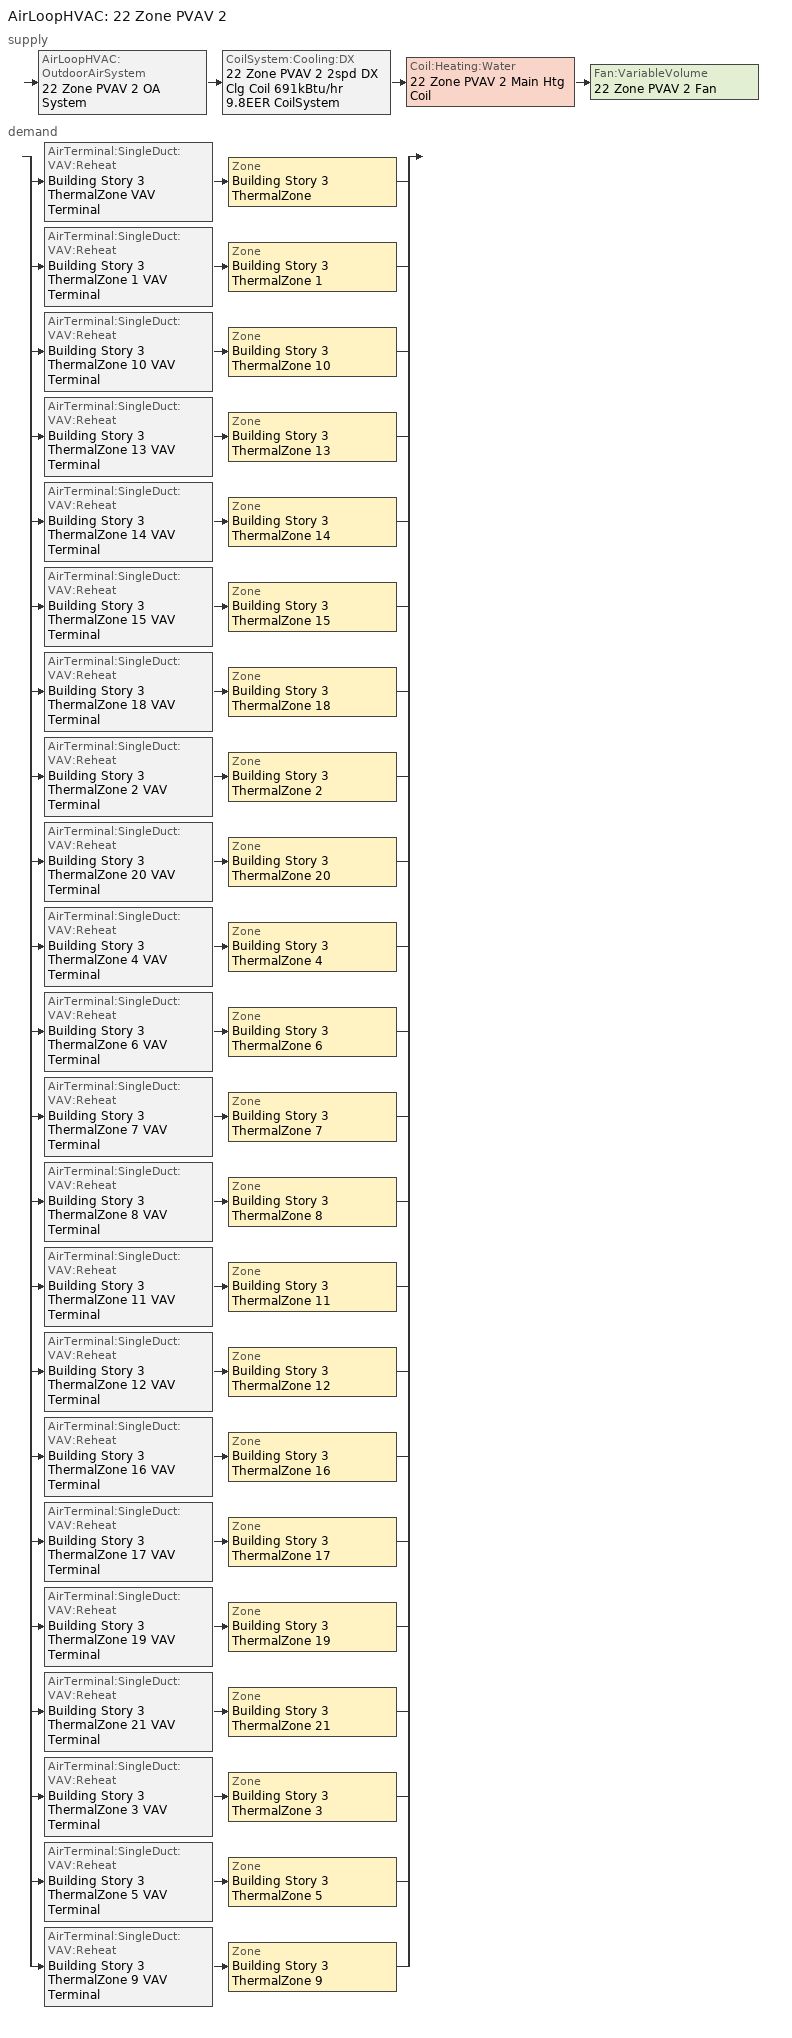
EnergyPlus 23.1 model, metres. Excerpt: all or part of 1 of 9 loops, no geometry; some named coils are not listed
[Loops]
AirLoopHVAC '22 Zone PVAV 2'
 supply: AirLoopHVAC:OutdoorAirSystem '22 Zone PVAV 2 OA System' > CoilSystem:Cooling:DX '22 Zone PVAV 2 2spd DX Clg Coil 691kBtu/hr 9.8EER CoilSystem' > Coil:Heating:Water '22 Zone PVAV 2 Main Htg Coil' > Fan:VariableVolume '22 Zone PVAV 2 Fan'
 demand: split
  | AirTerminal:SingleDuct:VAV:Reheat 'Building Story 3 ThermalZone VAV Terminal' > Zone 'Building Story 3 ThermalZone'
  | AirTerminal:SingleDuct:VAV:Reheat 'Building Story 3 ThermalZone 1 VAV Terminal' > Zone 'Building Story 3 ThermalZone 1'
  | AirTerminal:SingleDuct:VAV:Reheat 'Building Story 3 ThermalZone 10 VAV Terminal' > Zone 'Building Story 3 ThermalZone 10'
  | AirTerminal:SingleDuct:VAV:Reheat 'Building Story 3 ThermalZone 13 VAV Terminal' > Zone 'Building Story 3 ThermalZone 13'
  | AirTerminal:SingleDuct:VAV:Reheat 'Building Story 3 ThermalZone 14 VAV Terminal' > Zone 'Building Story 3 ThermalZone 14'
  | AirTerminal:SingleDuct:VAV:Reheat 'Building Story 3 ThermalZone 15 VAV Terminal' > Zone 'Building Story 3 ThermalZone 15'
  | AirTerminal:SingleDuct:VAV:Reheat 'Building Story 3 ThermalZone 18 VAV Terminal' > Zone 'Building Story 3 ThermalZone 18'
  | AirTerminal:SingleDuct:VAV:Reheat 'Building Story 3 ThermalZone 2 VAV Terminal' > Zone 'Building Story 3 ThermalZone 2'
  | AirTerminal:SingleDuct:VAV:Reheat 'Building Story 3 ThermalZone 20 VAV Terminal' > Zone 'Building Story 3 ThermalZone 20'
  | AirTerminal:SingleDuct:VAV:Reheat 'Building Story 3 ThermalZone 4 VAV Terminal' > Zone 'Building Story 3 ThermalZone 4'
  | AirTerminal:SingleDuct:VAV:Reheat 'Building Story 3 ThermalZone 6 VAV Terminal' > Zone 'Building Story 3 ThermalZone 6'
  | AirTerminal:SingleDuct:VAV:Reheat 'Building Story 3 ThermalZone 7 VAV Terminal' > Zone 'Building Story 3 ThermalZone 7'
  | AirTerminal:SingleDuct:VAV:Reheat 'Building Story 3 ThermalZone 8 VAV Terminal' > Zone 'Building Story 3 ThermalZone 8'
  | AirTerminal:SingleDuct:VAV:Reheat 'Building Story 3 ThermalZone 11 VAV Terminal' > Zone 'Building Story 3 ThermalZone 11'
  | AirTerminal:SingleDuct:VAV:Reheat 'Building Story 3 ThermalZone 12 VAV Terminal' > Zone 'Building Story 3 ThermalZone 12'
  | AirTerminal:SingleDuct:VAV:Reheat 'Building Story 3 ThermalZone 16 VAV Terminal' > Zone 'Building Story 3 ThermalZone 16'
  | AirTerminal:SingleDuct:VAV:Reheat 'Building Story 3 ThermalZone 17 VAV Terminal' > Zone 'Building Story 3 ThermalZone 17'
  | AirTerminal:SingleDuct:VAV:Reheat 'Building Story 3 ThermalZone 19 VAV Terminal' > Zone 'Building Story 3 ThermalZone 19'
  | AirTerminal:SingleDuct:VAV:Reheat 'Building Story 3 ThermalZone 21 VAV Terminal' > Zone 'Building Story 3 ThermalZone 21'
  | AirTerminal:SingleDuct:VAV:Reheat 'Building Story 3 ThermalZone 3 VAV Terminal' > Zone 'Building Story 3 ThermalZone 3'
  | AirTerminal:SingleDuct:VAV:Reheat 'Building Story 3 ThermalZone 5 VAV Terminal' > Zone 'Building Story 3 ThermalZone 5'
  | AirTerminal:SingleDuct:VAV:Reheat 'Building Story 3 ThermalZone 9 VAV Terminal' > Zone 'Building Story 3 ThermalZone 9'
[Material] Roughness=MediumSmooth; Thickness {m}=0.15; Conductivity {W/m-K}=0.12; Density {kg/m3}=540; Specific Heat {J/kg-K}=1210; Thermal Absorptance=0.9; Solar Absorptance=0.7; Visible Absorptance=0.7
Std Wood 6inch 1; Std Wood 6inch 2
[Construction]
InteriorFurnishings 1: Std Wood 6inch 1
InteriorFurnishings 2: Std Wood 6inch 2
[InternalMass]
Name | Construction | Zone or ZoneList | Space or SpaceList | Surface Area {m2}
Building Story 1 Space 11 SecondarySchool Restroom B  - Story Ground Mass | InteriorFurnishings 1 | Building Story 1 ThermalZone 11 | Building Story 1 Space 11 | 1.77756
Building Story 1 Space SecondarySchool Restroom C  - Story Ground Mass | InteriorFurnishings 1 | Building Story 1 ThermalZone | Building Story 1 Space | 21.0886
Building Story 1 Space 1 SecondarySchool Restroom C  - Story Ground Mass | InteriorFurnishings 1 | Building Story 1 ThermalZone 1 | Building Story 1 Space 1 | 0.174843
Building Story 1 Space 2 SecondarySchool Restroom C  - Story Ground Mass | InteriorFurnishings 1 | Building Story 1 ThermalZone 2 | Building Story 1 Space 2 | 0.379643
Building Story 1 Space 4 SecondarySchool Restroom C  - Story Ground Mass | InteriorFurnishings 1 | Building Story 1 ThermalZone 4 | Building Story 1 Space 4 | 0.125486
Building Story 1 Space 6 SecondarySchool Restroom C  - Story Ground Mass | InteriorFurnishings 1 | Building Story 1 ThermalZone 6 | Building Story 1 Space 6 | 0.142699
Building Story 1 Space 7 SecondarySchool Restroom C  - Story Ground Mass | InteriorFurnishings 1 | Building Story 1 ThermalZone 7 | Building Story 1 Space 7 | 0.253795
Building Story 1 Space 9 SecondarySchool Restroom C  - Story Ground Mass | InteriorFurnishings 1 | Building Story 1 ThermalZone 9 | Building Story 1 Space 9 | 0.0833301
Building Story 1 Space 12 SecondarySchool Restroom C  - Story Ground Mass | InteriorFurnishings 1 | Building Story 1 ThermalZone 12 | Building Story 1 Space 12 | 1.1044
Building Story 1 Space 16 SecondarySchool Restroom C  - Story Ground Mass | InteriorFurnishings 1 | Building Story 1 ThermalZone 16 | Building Story 1 Space 16 | 0.5821
Building Story 1 Space 17 SecondarySchool Restroom C  - Story Ground Mass | InteriorFurnishings 1 | Building Story 1 ThermalZone 17 | Building Story 1 Space 17 | 2.23546
Building Story 1 Space 20 SecondarySchool Restroom C  - Story Ground Mass | InteriorFurnishings 1 | Building Story 1 ThermalZone 20 | Building Story 1 Space 20 | 0.685207
Building Story 1 Space 21 SecondarySchool Restroom C  - Story Ground Mass | InteriorFurnishings 1 | Building Story 1 ThermalZone 21 | Building Story 1 Space 21 | 1.07017
Building Story 1 Space 8 SecondarySchool Restroom C  - Story Ground Mass | InteriorFurnishings 1 | Building Story 1 ThermalZone 8 | Building Story 1 Space 8 | 0.241895
Building Story 1 Space 14 SecondarySchool Restroom C  - Story Ground Mass | InteriorFurnishings 1 | Building Story 1 ThermalZone 14 | Building Story 1 Space 14 | 0.547517
Building Story 1 Space 5 SecondarySchool Restroom C  - Story Ground Mass | InteriorFurnishings 1 | Building Story 1 ThermalZone 5 | Building Story 1 Space 5 | 0.175144
Building Story 1 Space 13 SecondarySchool Restroom C  - Story Ground Mass | InteriorFurnishings 1 | Building Story 1 ThermalZone 13 | Building Story 1 Space 13 | 0.258103
Building Story 1 Space 15 SecondarySchool Restroom C  - Story Ground Mass | InteriorFurnishings 1 | Building Story 1 ThermalZone 15 | Building Story 1 Space 15 | 0.0888229
Building Story 1 Space 10 SecondarySchool Restroom C  - Story Ground Mass | InteriorFurnishings 1 | Building Story 1 ThermalZone 10 | Building Story 1 Space 10 | 0.409613
Building Story 1 Space 19 SecondarySchool Restroom C  - Story Ground Mass | InteriorFurnishings 1 | Building Story 1 ThermalZone 19 | Building Story 1 Space 19 | 0.0691399
Building Story 1 Space 3 SecondarySchool Restroom C  - Story Ground Mass | InteriorFurnishings 1 | Building Story 1 ThermalZone 3 | Building Story 1 Space 3 | 0.0955527
Building Story 1 Space 18 SecondarySchool Restroom C  - Story Ground Mass | InteriorFurnishings 1 | Building Story 1 ThermalZone 18 | Building Story 1 Space 18 | 0.0720599
Building Story 1 Space 11 SecondarySchool Restroom C  - Story Ground Mass | InteriorFurnishings 1 | Building Story 1 ThermalZone 11 | Building Story 1 Space 11 | 0.241731
Building Story 1 Space Mass | InteriorFurnishings 2 | Building Story 1 ThermalZone | Building Story 1 Space | 3840.58
Building Story 1 Space 1 Mass | InteriorFurnishings 2 | Building Story 1 ThermalZone 1 | Building Story 1 Space 1 | 31.8416
Building Story 1 Space 10 Mass | InteriorFurnishings 2 | Building Story 1 ThermalZone 10 | Building Story 1 Space 10 | 74.597
Building Story 1 Space 11 Mass | InteriorFurnishings 2 | Building Story 1 ThermalZone 11 | Building Story 1 Space 11 | 44.0231
Building Story 1 Space 12 Mass | InteriorFurnishings 2 | Building Story 1 ThermalZone 12 | Building Story 1 Space 12 | 201.129
Building Story 1 Space 13 Mass | InteriorFurnishings 2 | Building Story 1 ThermalZone 13 | Building Story 1 Space 13 | 47.0046
Building Story 1 Space 14 Mass | InteriorFurnishings 2 | Building Story 1 ThermalZone 14 | Building Story 1 Space 14 | 99.7115
Building Story 1 Space 15 Mass | InteriorFurnishings 2 | Building Story 1 ThermalZone 15 | Building Story 1 Space 15 | 16.1761
Building Story 1 Space 16 Mass | InteriorFurnishings 2 | Building Story 1 ThermalZone 16 | Building Story 1 Space 16 | 106.01
Building Story 1 Space 17 Mass | InteriorFurnishings 2 | Building Story 1 ThermalZone 17 | Building Story 1 Space 17 | 407.112
Building Story 1 Space 18 Mass | InteriorFurnishings 2 | Building Story 1 ThermalZone 18 | Building Story 1 Space 18 | 13.1233
Building Story 1 Space 19 Mass | InteriorFurnishings 2 | Building Story 1 ThermalZone 19 | Building Story 1 Space 19 | 12.5915
Building Story 1 Space 2 Mass | InteriorFurnishings 2 | Building Story 1 ThermalZone 2 | Building Story 1 Space 2 | 69.139
Building Story 1 Space 20 Mass | InteriorFurnishings 2 | Building Story 1 ThermalZone 20 | Building Story 1 Space 20 | 124.787
Building Story 1 Space 21 Mass | InteriorFurnishings 2 | Building Story 1 ThermalZone 21 | Building Story 1 Space 21 | 194.894
Building Story 1 Space 3 Mass | InteriorFurnishings 2 | Building Story 1 ThermalZone 3 | Building Story 1 Space 3 | 17.4017
Building Story 1 Space 4 Mass | InteriorFurnishings 2 | Building Story 1 ThermalZone 4 | Building Story 1 Space 4 | 22.853
Building Story 1 Space 5 Mass | InteriorFurnishings 2 | Building Story 1 ThermalZone 5 | Building Story 1 Space 5 | 31.8965
Building Story 1 Space 6 Mass | InteriorFurnishings 2 | Building Story 1 ThermalZone 6 | Building Story 1 Space 6 | 25.9878
Building Story 1 Space 7 Mass | InteriorFurnishings 2 | Building Story 1 ThermalZone 7 | Building Story 1 Space 7 | 46.2201
Building Story 1 Space 8 Mass | InteriorFurnishings 2 | Building Story 1 ThermalZone 8 | Building Story 1 Space 8 | 44.0529
Building Story 1 Space 9 Mass | InteriorFurnishings 2 | Building Story 1 ThermalZone 9 | Building Story 1 Space 9 | 15.1757
[ZoneControl:Thermostat] Temperature Difference Between Cutout And Setpoint {deltaC}=0
Name | Zone or ZoneList | Control Type Schedule | Control 1
Building Story 3 ThermalZone Thermostat | Building Story 3 ThermalZone | Building Story 3 ThermalZone Thermostat Schedule | Story Mid2 Blended Space Type Thermostat
Building Story 3 ThermalZone 1 Thermostat | Building Story 3 ThermalZone 1 | Building Story 3 ThermalZone 1 Thermostat Schedule | Story Mid2 Blended Space Type Thermostat 1
Building Story 3 ThermalZone 10 Thermostat | Building Story 3 ThermalZone 10 | Building Story 3 ThermalZone 10 Thermostat Schedule | Story Mid2 Blended Space Type Thermostat 2
Building Story 3 ThermalZone 11 Thermostat | Building Story 3 ThermalZone 11 | Building Story 3 ThermalZone 11 Thermostat Schedule | Story Mid2 Blended Space Type Thermostat 3
Building Story 3 ThermalZone 12 Thermostat | Building Story 3 ThermalZone 12 | Building Story 3 ThermalZone 12 Thermostat Schedule | Story Mid2 Blended Space Type Thermostat 4
Building Story 3 ThermalZone 13 Thermostat | Building Story 3 ThermalZone 13 | Building Story 3 ThermalZone 13 Thermostat Schedule | Story Mid2 Blended Space Type Thermostat 5
Building Story 3 ThermalZone 14 Thermostat | Building Story 3 ThermalZone 14 | Building Story 3 ThermalZone 14 Thermostat Schedule | Story Mid2 Blended Space Type Thermostat 6
Building Story 3 ThermalZone 15 Thermostat | Building Story 3 ThermalZone 15 | Building Story 3 ThermalZone 15 Thermostat Schedule | Story Mid2 Blended Space Type Thermostat 7
Building Story 3 ThermalZone 16 Thermostat | Building Story 3 ThermalZone 16 | Building Story 3 ThermalZone 16 Thermostat Schedule | Story Mid2 Blended Space Type Thermostat 8
Building Story 3 ThermalZone 17 Thermostat | Building Story 3 ThermalZone 17 | Building Story 3 ThermalZone 17 Thermostat Schedule | Story Mid2 Blended Space Type Thermostat 9
Building Story 3 ThermalZone 18 Thermostat | Building Story 3 ThermalZone 18 | Building Story 3 ThermalZone 18 Thermostat Schedule | Story Mid2 Blended Space Type Thermostat 10
Building Story 3 ThermalZone 19 Thermostat | Building Story 3 ThermalZone 19 | Building Story 3 ThermalZone 19 Thermostat Schedule | Story Mid2 Blended Space Type Thermostat 11
Building Story 3 ThermalZone 2 Thermostat | Building Story 3 ThermalZone 2 | Building Story 3 ThermalZone 2 Thermostat Schedule | Story Mid2 Blended Space Type Thermostat 12
Building Story 3 ThermalZone 20 Thermostat | Building Story 3 ThermalZone 20 | Building Story 3 ThermalZone 20 Thermostat Schedule | Story Mid2 Blended Space Type Thermostat 13
Building Story 3 ThermalZone 21 Thermostat | Building Story 3 ThermalZone 21 | Building Story 3 ThermalZone 21 Thermostat Schedule | Story Mid2 Blended Space Type Thermostat 14
Building Story 3 ThermalZone 3 Thermostat | Building Story 3 ThermalZone 3 | Building Story 3 ThermalZone 3 Thermostat Schedule | Story Mid2 Blended Space Type Thermostat 15
Building Story 3 ThermalZone 4 Thermostat | Building Story 3 ThermalZone 4 | Building Story 3 ThermalZone 4 Thermostat Schedule | Story Mid2 Blended Space Type Thermostat 16
Building Story 3 ThermalZone 5 Thermostat | Building Story 3 ThermalZone 5 | Building Story 3 ThermalZone 5 Thermostat Schedule | Story Mid2 Blended Space Type Thermostat 17
Building Story 3 ThermalZone 6 Thermostat | Building Story 3 ThermalZone 6 | Building Story 3 ThermalZone 6 Thermostat Schedule | Story Mid2 Blended Space Type Thermostat 18
Building Story 3 ThermalZone 7 Thermostat | Building Story 3 ThermalZone 7 | Building Story 3 ThermalZone 7 Thermostat Schedule | Story Mid2 Blended Space Type Thermostat 19
Building Story 3 ThermalZone 8 Thermostat | Building Story 3 ThermalZone 8 | Building Story 3 ThermalZone 8 Thermostat Schedule | Story Mid2 Blended Space Type Thermostat 20
Building Story 3 ThermalZone 9 Thermostat | Building Story 3 ThermalZone 9 | Building Story 3 ThermalZone 9 Thermostat Schedule | Story Mid2 Blended Space Type Thermostat 21
[ThermostatSetpoint:DualSetpoint] Heating Setpoint Temperature Schedule=OfficeLarge HTGSETP_SCH_YES_OPTIMUM; Cooling Setpoint Temperature Schedule=OfficeLarge CLGSETP_SCH_NO_SETBACK
Story Mid2 Blended Space Type Thermostat; Story Mid2 Blended Space Type Thermostat 1; Story Mid2 Blended Space Type Thermostat 2; Story Mid2 Blended Space Type Thermostat 3; Story Mid2 Blended Space Type Thermostat 4; Story Mid2 Blended Space Type Thermostat 5; Story Mid2 Blended Space Type Thermostat 6; Story Mid2 Blended Space Type Thermostat 7; Story Mid2 Blended Space Type Thermostat 8; Story Mid2 Blended Space Type Thermostat 9; Story Mid2 Blended Space Type Thermostat 10; Story Mid2 Blended Space Type Thermostat 11; Story Mid2 Blended Space Type Thermostat 12; Story Mid2 Blended Space Type Thermostat 13; Story Mid2 Blended Space Type Thermostat 14; Story Mid2 Blended Space Type Thermostat 15; Story Mid2 Blended Space Type Thermostat 16; Story Mid2 Blended Space Type Thermostat 17; Story Mid2 Blended Space Type Thermostat 18; Story Mid2 Blended Space Type Thermostat 19; Story Mid2 Blended Space Type Thermostat 20; Story Mid2 Blended Space Type Thermostat 21
[AirTerminal:SingleDuct:VAV:Reheat] Availability Schedule=Always On Discrete; Maximum Air Flow Rate {m3/s}=Autosize; Zone Minimum Air Flow Input Method=Constant; Constant Minimum Air Flow Fraction=0.447268; Fixed Minimum Air Flow Rate {m3/s}=0; Maximum Hot Water or Steam Flow Rate {m3/s}=Autosize; Minimum Hot Water or Steam Flow Rate {m3/s}=0; Convergence Tolerance=0.001; Damper Heating Action=ReverseWithLimits; Maximum Flow per Zone Floor Area During Reheat {m3/s-m2}=Autocalculate; Maximum Flow Fraction During Reheat=Autocalculate; Maximum Reheat Air Temperature {C}=50
Name | Reheat Coil
Building Story 3 ThermalZone VAV Terminal | Building Story 3 ThermalZone Reheat Coil
Building Story 3 ThermalZone 1 VAV Terminal | Building Story 3 ThermalZone 1 Reheat Coil
Building Story 3 ThermalZone 10 VAV Terminal | Building Story 3 ThermalZone 10 Reheat Coil
Building Story 3 ThermalZone 11 VAV Terminal | Building Story 3 ThermalZone 11 Reheat Coil
Building Story 3 ThermalZone 12 VAV Terminal | Building Story 3 ThermalZone 12 Reheat Coil
Building Story 3 ThermalZone 13 VAV Terminal | Building Story 3 ThermalZone 13 Reheat Coil
Building Story 3 ThermalZone 14 VAV Terminal | Building Story 3 ThermalZone 14 Reheat Coil
Building Story 3 ThermalZone 15 VAV Terminal | Building Story 3 ThermalZone 15 Reheat Coil
Building Story 3 ThermalZone 16 VAV Terminal | Building Story 3 ThermalZone 16 Reheat Coil
Building Story 3 ThermalZone 17 VAV Terminal | Building Story 3 ThermalZone 17 Reheat Coil
Building Story 3 ThermalZone 18 VAV Terminal | Building Story 3 ThermalZone 18 Reheat Coil
Building Story 3 ThermalZone 19 VAV Terminal | Building Story 3 ThermalZone 19 Reheat Coil
Building Story 3 ThermalZone 2 VAV Terminal | Building Story 3 ThermalZone 2 Reheat Coil
Building Story 3 ThermalZone 20 VAV Terminal | Building Story 3 ThermalZone 20 Reheat Coil
Building Story 3 ThermalZone 21 VAV Terminal | Building Story 3 ThermalZone 21 Reheat Coil
Building Story 3 ThermalZone 3 VAV Terminal | Building Story 3 ThermalZone 3 Reheat Coil
Building Story 3 ThermalZone 4 VAV Terminal | Building Story 3 ThermalZone 4 Reheat Coil
Building Story 3 ThermalZone 5 VAV Terminal | Building Story 3 ThermalZone 5 Reheat Coil
Building Story 3 ThermalZone 6 VAV Terminal | Building Story 3 ThermalZone 6 Reheat Coil
Building Story 3 ThermalZone 7 VAV Terminal | Building Story 3 ThermalZone 7 Reheat Coil
Building Story 3 ThermalZone 8 VAV Terminal | Building Story 3 ThermalZone 8 Reheat Coil
Building Story 3 ThermalZone 9 VAV Terminal | Building Story 3 ThermalZone 9 Reheat Coil
[Coil:Heating:Water]
22 Zone PVAV 2 Main Htg Coil: Availability Schedule=Always On Discrete; U-Factor Times Area Value {W/K}=Autosize; Maximum Water Flow Rate {m3/s}=Autosize; Performance Input Method=UFactorTimesAreaAndDesignWaterFlowRate; Rated Capacity {W}=Autosize; Rated Inlet Water Temperature {C}=82.2222; Rated Inlet Air Temperature {C}=7.22222; Rated Outlet Water Temperature {C}=71.1111; Rated Outlet Air Temperature {C}=12.7778; Rated Ratio for Air and Water Convection=0.5
[Zone equipment]
Building Story 3 ThermalZone: Building Story 3 ThermalZone VAV Terminal
Building Story 3 ThermalZone 1: Building Story 3 ThermalZone 1 VAV Terminal
Building Story 3 ThermalZone 10: Building Story 3 ThermalZone 10 VAV Terminal
Building Story 3 ThermalZone 11: Building Story 3 ThermalZone 11 VAV Terminal
Building Story 3 ThermalZone 12: Building Story 3 ThermalZone 12 VAV Terminal
Building Story 3 ThermalZone 13: Building Story 3 ThermalZone 13 VAV Terminal
Building Story 3 ThermalZone 14: Building Story 3 ThermalZone 14 VAV Terminal
Building Story 3 ThermalZone 15: Building Story 3 ThermalZone 15 VAV Terminal
Building Story 3 ThermalZone 16: Building Story 3 ThermalZone 16 VAV Terminal
Building Story 3 ThermalZone 17: Building Story 3 ThermalZone 17 VAV Terminal
Building Story 3 ThermalZone 18: Building Story 3 ThermalZone 18 VAV Terminal
Building Story 3 ThermalZone 19: Building Story 3 ThermalZone 19 VAV Terminal
Building Story 3 ThermalZone 2: Building Story 3 ThermalZone 2 VAV Terminal
Building Story 3 ThermalZone 20: Building Story 3 ThermalZone 20 VAV Terminal
Building Story 3 ThermalZone 21: Building Story 3 ThermalZone 21 VAV Terminal
Building Story 3 ThermalZone 3: Building Story 3 ThermalZone 3 VAV Terminal
Building Story 3 ThermalZone 4: Building Story 3 ThermalZone 4 VAV Terminal
Building Story 3 ThermalZone 5: Building Story 3 ThermalZone 5 VAV Terminal
Building Story 3 ThermalZone 6: Building Story 3 ThermalZone 6 VAV Terminal
Building Story 3 ThermalZone 7: Building Story 3 ThermalZone 7 VAV Terminal
Building Story 3 ThermalZone 8: Building Story 3 ThermalZone 8 VAV Terminal
Building Story 3 ThermalZone 9: Building Story 3 ThermalZone 9 VAV Terminal
[Sizing:Zone] Zone Cooling Design Supply Air Temperature Input Method=SupplyAirTemperature; Zone Cooling Design Supply Air Temperature {C}=12.7778; Zone Cooling Design Supply Air Temperature Difference {deltaC}=11.11; Zone Heating Design Supply Air Temperature Input Method=SupplyAirTemperature; Zone Heating Design Supply Air Temperature {C}=50; Zone Heating Design Supply Air Temperature Difference {deltaC}=11.11; Zone Cooling Design Supply Air Humidity Ratio {kgWater/kgDryAir}=0.0085; Zone Heating Design Supply Air Humidity Ratio {kgWater/kgDryAir}=0.008; Cooling Design Air Flow Method=DesignDay; Cooling Design Air Flow Rate {m3/s}=0; Cooling Minimum Air Flow per Zone Floor Area {m3/s-m2}=0.000762; Cooling Minimum Air Flow {m3/s}=0; Cooling Minimum Air Flow Fraction=0; Heating Design Air Flow Method=DesignDay; Heating Design Air Flow Rate {m3/s}=0; Heating Maximum Air Flow per Zone Floor Area {m3/s-m2}=0.002032; Heating Maximum Air Flow {m3/s}=0.141576; Heating Maximum Air Flow Fraction=0.3; Account for Dedicated Outdoor Air System=No; Zone Load Sizing Method=Sensible Load Only No Latent Load; Zone Latent Cooling Design Supply Air Humidity Ratio Input Method=HumidityRatioDifference; Zone Cooling Design Supply Air Humidity Ratio Difference {kgWater/kgDryAir}=0.005; Zone Latent Heating Design Supply Air Humidity Ratio Input Method=HumidityRatioDifference; Zone Humidification Design Supply Air Humidity Ratio Difference {kgWater/kgDryAir}=0.005
Name | Design Specification Outdoor Air Object | Design Specification Zone Air Distribution Object
Building Story 3 ThermalZone | Building Story 3 ThermalZone DSOA Space List | Building Story 3 ThermalZone Design Spec Zone Air Dist
Building Story 3 ThermalZone 1 | Building Story 3 ThermalZone 1 DSOA Space List | Building Story 3 ThermalZone 1 Design Spec Zone Air Dist
Building Story 3 ThermalZone 10 | Building Story 3 ThermalZone 10 DSOA Space List | Building Story 3 ThermalZone 10 Design Spec Zone Air Dist
Building Story 3 ThermalZone 11 | Building Story 3 ThermalZone 11 DSOA Space List | Building Story 3 ThermalZone 11 Design Spec Zone Air Dist
Building Story 3 ThermalZone 12 | Building Story 3 ThermalZone 12 DSOA Space List | Building Story 3 ThermalZone 12 Design Spec Zone Air Dist
Building Story 3 ThermalZone 13 | Building Story 3 ThermalZone 13 DSOA Space List | Building Story 3 ThermalZone 13 Design Spec Zone Air Dist
Building Story 3 ThermalZone 14 | Building Story 3 ThermalZone 14 DSOA Space List | Building Story 3 ThermalZone 14 Design Spec Zone Air Dist
Building Story 3 ThermalZone 15 | Building Story 3 ThermalZone 15 DSOA Space List | Building Story 3 ThermalZone 15 Design Spec Zone Air Dist
Building Story 3 ThermalZone 16 | Building Story 3 ThermalZone 16 DSOA Space List | Building Story 3 ThermalZone 16 Design Spec Zone Air Dist
Building Story 3 ThermalZone 17 | Building Story 3 ThermalZone 17 DSOA Space List | Building Story 3 ThermalZone 17 Design Spec Zone Air Dist
Building Story 3 ThermalZone 18 | Building Story 3 ThermalZone 18 DSOA Space List | Building Story 3 ThermalZone 18 Design Spec Zone Air Dist
Building Story 3 ThermalZone 19 | Building Story 3 ThermalZone 19 DSOA Space List | Building Story 3 ThermalZone 19 Design Spec Zone Air Dist
Building Story 3 ThermalZone 2 | Building Story 3 ThermalZone 2 DSOA Space List | Building Story 3 ThermalZone 2 Design Spec Zone Air Dist
Building Story 3 ThermalZone 20 | Building Story 3 ThermalZone 20 DSOA Space List | Building Story 3 ThermalZone 20 Design Spec Zone Air Dist
Building Story 3 ThermalZone 21 | Building Story 3 ThermalZone 21 DSOA Space List | Building Story 3 ThermalZone 21 Design Spec Zone Air Dist
Building Story 3 ThermalZone 3 | Building Story 3 ThermalZone 3 DSOA Space List | Building Story 3 ThermalZone 3 Design Spec Zone Air Dist
Building Story 3 ThermalZone 4 | Building Story 3 ThermalZone 4 DSOA Space List | Building Story 3 ThermalZone 4 Design Spec Zone Air Dist
Building Story 3 ThermalZone 5 | Building Story 3 ThermalZone 5 DSOA Space List | Building Story 3 ThermalZone 5 Design Spec Zone Air Dist
Building Story 3 ThermalZone 6 | Building Story 3 ThermalZone 6 DSOA Space List | Building Story 3 ThermalZone 6 Design Spec Zone Air Dist
Building Story 3 ThermalZone 7 | Building Story 3 ThermalZone 7 DSOA Space List | Building Story 3 ThermalZone 7 Design Spec Zone Air Dist
Building Story 3 ThermalZone 8 | Building Story 3 ThermalZone 8 DSOA Space List | Building Story 3 ThermalZone 8 Design Spec Zone Air Dist
Building Story 3 ThermalZone 9 | Building Story 3 ThermalZone 9 DSOA Space List | Building Story 3 ThermalZone 9 Design Spec Zone Air Dist
[DesignSpecification:ZoneAirDistribution] Minimum Zone Ventilation Efficiency=0.6
Building Story 3 ThermalZone Design Spec Zone Air Dist; Building Story 3 ThermalZone 1 Design Spec Zone Air Dist; Building Story 3 ThermalZone 10 Design Spec Zone Air Dist; Building Story 3 ThermalZone 11 Design Spec Zone Air Dist; Building Story 3 ThermalZone 12 Design Spec Zone Air Dist; Building Story 3 ThermalZone 13 Design Spec Zone Air Dist; Building Story 3 ThermalZone 14 Design Spec Zone Air Dist; Building Story 3 ThermalZone 15 Design Spec Zone Air Dist; Building Story 3 ThermalZone 16 Design Spec Zone Air Dist; Building Story 3 ThermalZone 17 Design Spec Zone Air Dist; Building Story 3 ThermalZone 18 Design Spec Zone Air Dist; Building Story 3 ThermalZone 19 Design Spec Zone Air Dist; Building Story 3 ThermalZone 2 Design Spec Zone Air Dist; Building Story 3 ThermalZone 20 Design Spec Zone Air Dist; Building Story 3 ThermalZone 21 Design Spec Zone Air Dist; Building Story 3 ThermalZone 3 Design Spec Zone Air Dist; Building Story 3 ThermalZone 4 Design Spec Zone Air Dist; Building Story 3 ThermalZone 5 Design Spec Zone Air Dist; Building Story 3 ThermalZone 6 Design Spec Zone Air Dist; Building Story 3 ThermalZone 7 Design Spec Zone Air Dist; Building Story 3 ThermalZone 8 Design Spec Zone Air Dist; Building Story 3 ThermalZone 9 Design Spec Zone Air Dist
[Controller:MechanicalVentilation]
22 Zone PVAV 2 Ventilation Controller: Availability Schedule=22 Zone PVAV 2 Occ Sch; Demand Controlled Ventilation=No; System Outdoor Air Method=Standard62.1VentilationRateProcedureWithLimit; Zone or ZoneList 1=Building Story 3 ThermalZone; Design Specification Outdoor Air Object Name 1=Blended OA 2; Design Specification Zone Air Distribution Object Name 1=Building Story 3 ThermalZone Design Spec Zone Air Dist; Zone or ZoneList 2=Building Story 3 ThermalZone 1; Design Specification Outdoor Air Object Name 2=Blended OA 2; Design Specification Zone Air Distribution Object Name 2=Building Story 3 ThermalZone 1 Design Spec Zone Air Dist; Zone or ZoneList 3=Building Story 3 ThermalZone 10; Design Specification Outdoor Air Object Name 3=Blended OA 2; Design Specification Zone Air Distribution Object Name 3=Building Story 3 ThermalZone 10 Design Spec Zone Air Dist; Zone or ZoneList 4=Building Story 3 ThermalZone 11; Design Specification Outdoor Air Object Name 4=Blended OA 2; Design Specification Zone Air Distribution Object Name 4=Building Story 3 ThermalZone 11 Design Spec Zone Air Dist; Zone or ZoneList 5=Building Story 3 ThermalZone 12; Design Specification Outdoor Air Object Name 5=Blended OA 2; Design Specification Zone Air Distribution Object Name 5=Building Story 3 ThermalZone 12 Design Spec Zone Air Dist; Zone or ZoneList 6=Building Story 3 ThermalZone 13; Design Specification Outdoor Air Object Name 6=Blended OA 2; Design Specification Zone Air Distribution Object Name 6=Building Story 3 ThermalZone 13 Design Spec Zone Air Dist; Zone or ZoneList 7=Building Story 3 ThermalZone 14; Design Specification Outdoor Air Object Name 7=Blended OA 2; Design Specification Zone Air Distribution Object Name 7=Building Story 3 ThermalZone 14 Design Spec Zone Air Dist; Zone or ZoneList 8=Building Story 3 ThermalZone 15; Design Specification Outdoor Air Object Name 8=Blended OA 2; Design Specification Zone Air Distribution Object Name 8=Building Story 3 ThermalZone 15 Design Spec Zone Air Dist; Zone or ZoneList 9=Building Story 3 ThermalZone 16; Design Specification Outdoor Air Object Name 9=Blended OA 2; Design Specification Zone Air Distribution Object Name 9=Building Story 3 ThermalZone 16 Design Spec Zone Air Dist; Zone or ZoneList 10=Building Story 3 ThermalZone 17; Design Specification Outdoor Air Object Name 10=Blended OA 2; Design Specification Zone Air Distribution Object Name 10=Building Story 3 ThermalZone 17 Design Spec Zone Air Dist; Zone or ZoneList 11=Building Story 3 ThermalZone 18; Design Specification Outdoor Air Object Name 11=Blended OA 2; Design Specification Zone Air Distribution Object Name 11=Building Story 3 ThermalZone 18 Design Spec Zone Air Dist; Zone or ZoneList 12=Building Story 3 ThermalZone 19; Design Specification Outdoor Air Object Name 12=Blended OA 2; Design Specification Zone Air Distribution Object Name 12=Building Story 3 ThermalZone 19 Design Spec Zone Air Dist; Zone or ZoneList 13=Building Story 3 ThermalZone 2; Design Specification Outdoor Air Object Name 13=Blended OA 2; Design Specification Zone Air Distribution Object Name 13=Building Story 3 ThermalZone 2 Design Spec Zone Air Dist; Zone or ZoneList 14=Building Story 3 ThermalZone 20; Design Specification Outdoor Air Object Name 14=Blended OA 2; Design Specification Zone Air Distribution Object Name 14=Building Story 3 ThermalZone 20 Design Spec Zone Air Dist; Zone or ZoneList 15=Building Story 3 ThermalZone 21; Design Specification Outdoor Air Object Name 15=Blended OA 2; Design Specification Zone Air Distribution Object Name 15=Building Story 3 ThermalZone 21 Design Spec Zone Air Dist; Zone or ZoneList 16=Building Story 3 ThermalZone 3; Design Specification Outdoor Air Object Name 16=Blended OA 2; Design Specification Zone Air Distribution Object Name 16=Building Story 3 ThermalZone 3 Design Spec Zone Air Dist; Zone or ZoneList 17=Building Story 3 ThermalZone 4; Design Specification Outdoor Air Object Name 17=Blended OA 2; Design Specification Zone Air Distribution Object Name 17=Building Story 3 ThermalZone 4 Design Spec Zone Air Dist; Zone or ZoneList 18=Building Story 3 ThermalZone 5; Design Specification Outdoor Air Object Name 18=Blended OA 2; Design Specification Zone Air Distribution Object Name 18=Building Story 3 ThermalZone 5 Design Spec Zone Air Dist; Zone or ZoneList 19=Building Story 3 ThermalZone 6; Design Specification Outdoor Air Object Name 19=Blended OA 2; Design Specification Zone Air Distribution Object Name 19=Building Story 3 ThermalZone 6 Design Spec Zone Air Dist; Zone or ZoneList 20=Building Story 3 ThermalZone 7; Design Specification Outdoor Air Object Name 20=Blended OA 2; Design Specification Zone Air Distribution Object Name 20=Building Story 3 ThermalZone 7 Design Spec Zone Air Dist; Zone or ZoneList 21=Building Story 3 ThermalZone 8; Design Specification Outdoor Air Object Name 21=Blended OA 2; Design Specification Zone Air Distribution Object Name 21=Building Story 3 ThermalZone 8 Design Spec Zone Air Dist; Zone or ZoneList 22=Building Story 3 ThermalZone 9; Design Specification Outdoor Air Object Name 22=Blended OA 2; Design Specification Zone Air Distribution Object Name 22=Building Story 3 ThermalZone 9 Design Spec Zone Air Dist
[DesignSpecification:OutdoorAir]
Blended OA 2: Outdoor Air Method=Sum; Outdoor Air Flow per Person {m3/s-person}=0.00360981; Outdoor Air Flow per Zone Floor Area {m3/s-m2}=0.000454684; Outdoor Air Flow per Zone {m3/s}=0; Outdoor Air Flow Air Changes per Hour {1/hr}=0
[DesignSpecification:OutdoorAir:SpaceList] Space 1 Design Specification Outdoor Air Object=Blended OA 2
Name | Space 1
Building Story 3 ThermalZone DSOA Space List | Building Story 3 Space
Building Story 3 ThermalZone 1 DSOA Space List | Building Story 3 Space 1
Building Story 3 ThermalZone 10 DSOA Space List | Building Story 3 Space 10
Building Story 3 ThermalZone 11 DSOA Space List | Building Story 3 Space 11
Building Story 3 ThermalZone 12 DSOA Space List | Building Story 3 Space 12
Building Story 3 ThermalZone 13 DSOA Space List | Building Story 3 Space 13
Building Story 3 ThermalZone 14 DSOA Space List | Building Story 3 Space 14
Building Story 3 ThermalZone 15 DSOA Space List | Building Story 3 Space 15
Building Story 3 ThermalZone 16 DSOA Space List | Building Story 3 Space 16
Building Story 3 ThermalZone 17 DSOA Space List | Building Story 3 Space 17
Building Story 3 ThermalZone 18 DSOA Space List | Building Story 3 Space 18
Building Story 3 ThermalZone 19 DSOA Space List | Building Story 3 Space 19
Building Story 3 ThermalZone 2 DSOA Space List | Building Story 3 Space 2
Building Story 3 ThermalZone 20 DSOA Space List | Building Story 3 Space 20
Building Story 3 ThermalZone 21 DSOA Space List | Building Story 3 Space 21
Building Story 3 ThermalZone 3 DSOA Space List | Building Story 3 Space 3
Building Story 3 ThermalZone 4 DSOA Space List | Building Story 3 Space 4
Building Story 3 ThermalZone 5 DSOA Space List | Building Story 3 Space 5
Building Story 3 ThermalZone 6 DSOA Space List | Building Story 3 Space 6
Building Story 3 ThermalZone 7 DSOA Space List | Building Story 3 Space 7
Building Story 3 ThermalZone 8 DSOA Space List | Building Story 3 Space 8
Building Story 3 ThermalZone 9 DSOA Space List | Building Story 3 Space 9
[Daylighting:Controls] Lighting Control Type=Stepped; Minimum Input Power Fraction for Continuous or ContinuousOff Dimming Control=0.3; Minimum Light Output Fraction for Continuous or ContinuousOff Dimming Control=0.2; Number of Stepped Control Steps=3; Probability Lighting will be Reset When Needed in Manual Stepped Control=1; Glare Calculation Azimuth Angle of View Direction Clockwise from Zone y-Axis {deg}=-0; Maximum Allowable Discomfort Glare Index=22; Illuminance Setpoint at Reference Point 1 {lux}=538; Illuminance Setpoint at Reference Point 2 {lux}=538
Name | Zone or Space | Glare Calculation Daylighting Reference Point | Daylighting Reference Point 1 | Fraction of Lights Controlled by Reference Point 1 | Daylighting Reference Point 2 | Fraction of Lights Controlled by Reference Point 2
Building Story 1 ThermalZone 10 DaylightingControls | Building Story 1 ThermalZone 10 | Building Story 1 Space 10 Daylt Sensor 1 | Building Story 1 Space 10 Daylt Sensor 1 | 0.58 | Building Story 1 Space 10 Daylt Sensor 2 | 0.32
Building Story 1 ThermalZone 12 DaylightingControls | Building Story 1 ThermalZone 12 | Building Story 1 Space 12 Daylt Sensor 1 | Building Story 1 Space 12 Daylt Sensor 1 | 0.522 | Building Story 1 Space 12 Daylt Sensor 2 | 0.465
Building Story 1 ThermalZone 14 DaylightingControls | Building Story 1 ThermalZone 14 | Building Story 1 Space 14 Daylt Sensor 1 | Building Story 1 Space 14 Daylt Sensor 1 | 0.644 | Building Story 1 Space 14 Daylt Sensor 2 | 0.319
Building Story 1 ThermalZone 16 DaylightingControls | Building Story 1 ThermalZone 16 | Building Story 1 Space 16 Daylt Sensor 1 | Building Story 1 Space 16 Daylt Sensor 1 | 0.689 | Building Story 1 Space 16 Daylt Sensor 2 | 0.31
Building Story 1 ThermalZone 17 DaylightingControls | Building Story 1 ThermalZone 17 | Building Story 1 Space 17 Daylt Sensor 1 | Building Story 1 Space 17 Daylt Sensor 1 | 0.551 | Building Story 1 Space 17 Daylt Sensor 2 | 0.441
Building Story 1 ThermalZone 2 DaylightingControls | Building Story 1 ThermalZone 2 | Building Story 1 Space 2 Daylt Sensor 1 | Building Story 1 Space 2 Daylt Sensor 1 | 0.552 | Building Story 1 Space 2 Daylt Sensor 2 | 0.438
Building Story 1 ThermalZone 20 DaylightingControls | Building Story 1 ThermalZone 20 | Building Story 1 Space 20 Daylt Sensor 1 | Building Story 1 Space 20 Daylt Sensor 1 | 0.605 | Building Story 1 Space 20 Daylt Sensor 2 | 0.374
Building Story 1 ThermalZone 21 DaylightingControls | Building Story 1 ThermalZone 21 | Building Story 1 Space 21 Daylt Sensor 1 | Building Story 1 Space 21 Daylt Sensor 1 | 0.619 | Building Story 1 Space 21 Daylt Sensor 2 | 0.38
[AirLoopHVAC]
22 Zone PVAV 2: Design Supply Air Flow Rate {m3/s}=AutoSize; Design Return Air Flow Fraction of Supply Air Flow=1
[Sizing:System]
22 Zone PVAV 2: Type of Load to Size On=Sensible; Design Outdoor Air Flow Rate {m3/s}=4.18643; Central Heating Maximum System Air Flow Ratio=0.3; Preheat Design Temperature {C}=7.22222; Preheat Design Humidity Ratio {kgWater/kgDryAir}=0.008; Precool Design Temperature {C}=12.7778; Precool Design Humidity Ratio {kgWater/kgDryAir}=0.008; Central Cooling Design Supply Air Temperature {C}=12.7778; Central Heating Design Supply Air Temperature {C}=12.7778; Type of Zone Sum to Use=Coincident; 100% Outdoor Air in Cooling=No; 100% Outdoor Air in Heating=No; Central Cooling Design Supply Air Humidity Ratio {kgWater/kgDryAir}=0.0085; Central Heating Design Supply Air Humidity Ratio {kgWater/kgDryAir}=0.008; Cooling Supply Air Flow Rate Method=DesignDay; Cooling Supply Air Flow Rate {m3/s}=0; Cooling Supply Air Flow Rate Per Floor Area {m3/s-m2}=0.00996765; Cooling Fraction of Autosized Cooling Supply Air Flow Rate=1; Cooling Supply Air Flow Rate Per Unit Cooling Capacity {m3/s-W}=3.94755e-05; Heating Supply Air Flow Rate Method=DesignDay; Heating Supply Air Flow Rate {m3/s}=0; Heating Supply Air Flow Rate Per Floor Area {m3/s-m2}=0.00996765; Heating Fraction of Autosized Heating Supply Air Flow Rate=1; Heating Fraction of Autosized Cooling Supply Air Flow Rate=1; Heating Supply Air Flow Rate Per Unit Heating Capacity {m3/s-W}=3.15882e-05; System Outdoor Air Method=ZoneSum; Zone Maximum Outdoor Air Fraction=1; Cooling Design Capacity Method=CoolingDesignCapacity; Cooling Design Capacity {W}=Autosize; Cooling Design Capacity Per Floor Area {W/m2}=234.7; Fraction of Autosized Cooling Design Capacity=1; Heating Design Capacity Method=HeatingDesignCapacity; Heating Design Capacity {W}=Autosize; Heating Design Capacity Per Floor Area {W/m2}=157; Fraction of Autosized Heating Design Capacity=1; Central Cooling Capacity Control Method=OnOff; Occupant Diversity=Autosize
[Controller:WaterCoil]
22 Zone PVAV 2 Main Htg Coil Controller: Control Variable=Temperature; Action=Normal; Actuator Variable=Flow; Controller Convergence Tolerance {deltaC}=0.0001; Maximum Actuated Flow {m3/s}=Autosize; Minimum Actuated Flow {m3/s}=0
[Controller:OutdoorAir]
Controller Outdoor Air 3: Minimum Outdoor Air Flow Rate {m3/s}=0; Maximum Outdoor Air Flow Rate {m3/s}=Autosize; Economizer Control Type=DifferentialDryBulb; Economizer Control Action Type=ModulateFlow; Lockout Type=LockoutWithHeating; Minimum Limit Type=FixedMinimum; Minimum Outdoor Air Schedule=22 Zone PVAV 2 Occ Sch; Mechanical Ventilation Controller=22 Zone PVAV 2 Ventilation Controller; High Humidity Control=No; Control High Indoor Humidity Based on Outdoor Humidity Ratio=Yes; Heat Recovery Bypass Control Type=BypassWhenWithinEconomizerLimits
[SetpointManager:MixedAir] Control Variable=Temperature
Name | Setpoint Node or NodeList
22 Zone PVAV 2 Mixed Air Node OS Default SPM | 22 Zone PVAV 2 Mixed Air Node
22 Zone PVAV 2 2spd DX Clg Coil Outlet Air Node OS Default SPM | 22 Zone PVAV 2 2spd DX Clg Coil Outlet Air Node
22 Zone PVAV 2 Main Htg Coil Outlet Air Node OS Default SPM | 22 Zone PVAV 2 Main Htg Coil Outlet Air Node
[CoilSystem:Cooling:DX]
22 Zone PVAV 2 2spd DX Clg Coil 691kBtu/hr 9.8EER CoilSystem: Availability Schedule=Always On Discrete; Cooling Coil=22 Zone PVAV 2 2spd DX Clg Coil 691kBtu/hr 9.8EER
[Coil:Cooling:DX:TwoSpeed]
22 Zone PVAV 2 2spd DX Clg Coil 691kBtu/hr 9.8EER: Availability Schedule=Always On Discrete; High Speed Gross Rated Total Cooling Capacity {W}=Autosize; High Speed Rated Sensible Heat Ratio=Autosize; High Speed Gross Rated Cooling COP {W/W}=3.39929; High Speed Rated Air Flow Rate {m3/s}=Autosize; Unit Internal Static Air Pressure {Pa}=773.3; Total Cooling Capacity Function of Temperature Curve=PSZ-AC_Unitary_PackagecoolCapFT; Total Cooling Capacity Function of Flow Fraction Curve=PSZ-AC_Unitary_PackagecoolFFF; Energy Input Ratio Function of Temperature Curve=PSZ-AC DX Unitary Package EIRFT; Energy Input Ratio Function of Flow Fraction Curve=PSZ-AC_Unitary_PackagecoolEIRFFF; Part Load Fraction Correlation Curve=PSZ-AC_Unitary_PackagecoolPLR; Low Speed Gross Rated Total Cooling Capacity {W}=Autosize; Low Speed Gross Rated Sensible Heat Ratio=0.69; Low Speed Gross Rated Cooling COP {W/W}=3.39929; Low Speed Rated Air Flow Rate {m3/s}=Autosize; Low Speed Total Cooling Capacity Function of Temperature Curve=PSZ-AC_Unitary_PackagecoolCapFT; Low Speed Energy Input Ratio Function of Temperature Curve=PSZ-AC DX Unitary Package EIRFT; Condenser Type=AirCooled; Minimum Outdoor Dry-Bulb Temperature for Compressor Operation {C}=-25; High Speed Evaporative Condenser Effectiveness=0.9; High Speed Evaporative Condenser Air Flow Rate {m3/s}=Autosize; High Speed Evaporative Condenser Pump Rated Power Consumption {W}=Autosize; Low Speed Evaporative Condenser Effectiveness=0.9; Low Speed Evaporative Condenser Air Flow Rate {m3/s}=Autosize; Low Speed Evaporative Condenser Pump Rated Power Consumption {W}=Autosize; Basin Heater Capacity {W/K}=0; Basin Heater Setpoint Temperature {C}=2
[Fan:VariableVolume]
22 Zone PVAV 2 Fan: Availability Schedule=22 Zone PVAV 2 Occ Sch; Fan Total Efficiency=0.6084; Pressure Rise {Pa}=1389.92; Maximum Flow Rate {m3/s}=AutoSize; Fan Power Minimum Flow Rate Input Method=Fraction; Fan Power Minimum Flow Fraction=0.25; Fan Power Minimum Air Flow Rate {m3/s}=0; Motor Efficiency=0.936; Motor In Airstream Fraction=1; Fan Power Coefficient 1=0.04076; Fan Power Coefficient 2=0.0881; Fan Power Coefficient 3=-0.0729; Fan Power Coefficient 4=0.9437; Fan Power Coefficient 5=0
[SetpointManager:Warmest]
22 Zone PVAV 2 SAT Warmest Reset: Control Variable=Temperature; HVAC Air Loop=22 Zone PVAV 2; Minimum Setpoint Temperature {C}=12.7778; Maximum Setpoint Temperature {C}=15.5556; Strategy=MaximumTemperature; Setpoint Node or NodeList=22 Zone PVAV 2 Supply Outlet Node
[Schedule:Day:Interval]
OfficeLarge HTGSETP_SCH_YES_OPTIMUM Wkdy Day: No, 04:00, 15.6, 05:00, 17.8, 06:00, 20, 22:00, 21, 24:00, 15.6
OfficeLarge HTGSETP_SCH_YES_OPTIMUM Sat Day: No, 04:00, 15.6, 05:00, 17.8, 06:00, 20, 17:00, 21, 24:00, 15.6
OfficeLarge HTGSETP_SCH_YES_OPTIMUM Default; OfficeLarge HTGSETP_SCH_YES_OPTIMUM Summer Design Day: No, 24:00, 15.6
OfficeLarge HTGSETP_SCH_YES_OPTIMUM Winter Design Day: No, 05:00, 15.6, 06:00, 17.6, 07:00, 19.6, 22:00, 21, 24:00, 15.6
OfficeLarge CLGSETP_SCH_NO_SETBACK Default|WntrDsn|Sat|Wkdy Day; OfficeLarge CLGSETP_SCH_NO_SETBACK Default; OfficeLarge CLGSETP_SCH_NO_SETBACK Winter Design Day: No, 24:00, 24
OfficeLarge CLGSETP_SCH_NO_SETBACK Summer Design Day: No, 05:00, 26.7, 06:00, 25.7, 07:00, 25, 22:00, 24, 24:00, 26.7
22 Zone PVAV 2 Occ Sch Default: No, 08:00, 0, 18:00, 1, 24:00, 0
22 Zone PVAV 2 Occ Sch Sunday: No, 24:00, 0
22 Zone PVAV 2 Occ Sch Summer Design Day; 22 Zone PVAV 2 Occ Sch Winter Design Day: No, 24:00, 1
[Schedule:Week:Daily]
OfficeLarge HTGSETP_SCH_YES_OPTIMUM Week Rule - Jan1-Jan3: OfficeLarge HTGSETP_SCH_YES_OPTIMUM Wkdy Day, OfficeLarge HTGSETP_SCH_YES_OPTIMUM Wkdy Day, OfficeLarge HTGSETP_SCH_YES_OPTIMUM Wkdy Day, OfficeLarge HTGSETP_SCH_YES_OPTIMUM Wkdy Day, OfficeLarge HTGSETP_SCH_YES_OPTIMUM Wkdy Day, OfficeLarge HTGSETP_SCH_YES_OPTIMUM Wkdy Day, OfficeLarge HTGSETP_SCH_YES_OPTIMUM Sat Day, OfficeLarge HTGSETP_SCH_YES_OPTIMUM Default, OfficeLarge HTGSETP_SCH_YES_OPTIMUM Summer Design Day, OfficeLarge HTGSETP_SCH_YES_OPTIMUM Winter Design Day, OfficeLarge HTGSETP_SCH_YES_OPTIMUM Default, OfficeLarge HTGSETP_SCH_YES_OPTIMUM Default
OfficeLarge HTGSETP_SCH_YES_OPTIMUM Week Rule - Jan4-Dec31: OfficeLarge HTGSETP_SCH_YES_OPTIMUM Default, OfficeLarge HTGSETP_SCH_YES_OPTIMUM Wkdy Day, OfficeLarge HTGSETP_SCH_YES_OPTIMUM Wkdy Day, OfficeLarge HTGSETP_SCH_YES_OPTIMUM Wkdy Day, OfficeLarge HTGSETP_SCH_YES_OPTIMUM Wkdy Day, OfficeLarge HTGSETP_SCH_YES_OPTIMUM Wkdy Day, OfficeLarge HTGSETP_SCH_YES_OPTIMUM Sat Day, OfficeLarge HTGSETP_SCH_YES_OPTIMUM Default, OfficeLarge HTGSETP_SCH_YES_OPTIMUM Summer Design Day, OfficeLarge HTGSETP_SCH_YES_OPTIMUM Winter Design Day, OfficeLarge HTGSETP_SCH_YES_OPTIMUM Default, OfficeLarge HTGSETP_SCH_YES_OPTIMUM Default
OfficeLarge CLGSETP_SCH_NO_SETBACK Week Rule - Jan1-Jan3: OfficeLarge CLGSETP_SCH_NO_SETBACK Default|WntrDsn|Sat|Wkdy Day, OfficeLarge CLGSETP_SCH_NO_SETBACK Default|WntrDsn|Sat|Wkdy Day, OfficeLarge CLGSETP_SCH_NO_SETBACK Default|WntrDsn|Sat|Wkdy Day, OfficeLarge CLGSETP_SCH_NO_SETBACK Default|WntrDsn|Sat|Wkdy Day, OfficeLarge CLGSETP_SCH_NO_SETBACK Default|WntrDsn|Sat|Wkdy Day, OfficeLarge CLGSETP_SCH_NO_SETBACK Default|WntrDsn|Sat|Wkdy Day, OfficeLarge CLGSETP_SCH_NO_SETBACK Default|WntrDsn|Sat|Wkdy Day, OfficeLarge CLGSETP_SCH_NO_SETBACK Default, OfficeLarge CLGSETP_SCH_NO_SETBACK Summer Design Day, OfficeLarge CLGSETP_SCH_NO_SETBACK Winter Design Day, OfficeLarge CLGSETP_SCH_NO_SETBACK Default, OfficeLarge CLGSETP_SCH_NO_SETBACK Default
OfficeLarge CLGSETP_SCH_NO_SETBACK Week Rule - Jan4-Dec31: OfficeLarge CLGSETP_SCH_NO_SETBACK Default, OfficeLarge CLGSETP_SCH_NO_SETBACK Default|WntrDsn|Sat|Wkdy Day, OfficeLarge CLGSETP_SCH_NO_SETBACK Default|WntrDsn|Sat|Wkdy Day, OfficeLarge CLGSETP_SCH_NO_SETBACK Default|WntrDsn|Sat|Wkdy Day, OfficeLarge CLGSETP_SCH_NO_SETBACK Default|WntrDsn|Sat|Wkdy Day, OfficeLarge CLGSETP_SCH_NO_SETBACK Default|WntrDsn|Sat|Wkdy Day, OfficeLarge CLGSETP_SCH_NO_SETBACK Default|WntrDsn|Sat|Wkdy Day, OfficeLarge CLGSETP_SCH_NO_SETBACK Default, OfficeLarge CLGSETP_SCH_NO_SETBACK Summer Design Day, OfficeLarge CLGSETP_SCH_NO_SETBACK Winter Design Day, OfficeLarge CLGSETP_SCH_NO_SETBACK Default, OfficeLarge CLGSETP_SCH_NO_SETBACK Default
22 Zone PVAV 2 Occ Sch Week Rule - Jan1-Jan3: 22 Zone PVAV 2 Occ Sch Default, 22 Zone PVAV 2 Occ Sch Default, 22 Zone PVAV 2 Occ Sch Default, 22 Zone PVAV 2 Occ Sch Default, 22 Zone PVAV 2 Occ Sch Default, 22 Zone PVAV 2 Occ Sch Default, 22 Zone PVAV 2 Occ Sch Sunday, 22 Zone PVAV 2 Occ Sch Default, 22 Zone PVAV 2 Occ Sch Summer Design Day, 22 Zone PVAV 2 Occ Sch Winter Design Day, 22 Zone PVAV 2 Occ Sch Default, 22 Zone PVAV 2 Occ Sch Default
22 Zone PVAV 2 Occ Sch Week Rule - Jan4-Dec31: 22 Zone PVAV 2 Occ Sch Sunday, 22 Zone PVAV 2 Occ Sch Default, 22 Zone PVAV 2 Occ Sch Default, 22 Zone PVAV 2 Occ Sch Default, 22 Zone PVAV 2 Occ Sch Default, 22 Zone PVAV 2 Occ Sch Default, 22 Zone PVAV 2 Occ Sch Sunday, 22 Zone PVAV 2 Occ Sch Default, 22 Zone PVAV 2 Occ Sch Summer Design Day, 22 Zone PVAV 2 Occ Sch Winter Design Day, 22 Zone PVAV 2 Occ Sch Default, 22 Zone PVAV 2 Occ Sch Default
[Schedule:Year]
OfficeLarge HTGSETP_SCH_YES_OPTIMUM: OfficeLarge HTGSETP_SCH_YES_OPTIMUM Week Rule - Jan1-Jan3, 1, 1, 1, 3, OfficeLarge HTGSETP_SCH_YES_OPTIMUM Week Rule - Jan4-Dec31, 1, 4, 12, 31
OfficeLarge CLGSETP_SCH_NO_SETBACK: OfficeLarge CLGSETP_SCH_NO_SETBACK Week Rule - Jan1-Jan3, 1, 1, 1, 3, OfficeLarge CLGSETP_SCH_NO_SETBACK Week Rule - Jan4-Dec31, 1, 4, 12, 31
22 Zone PVAV 2 Occ Sch: 22 Zone PVAV 2 Occ Sch Week Rule - Jan1-Jan3, 1, 1, 1, 3, 22 Zone PVAV 2 Occ Sch Week Rule - Jan4-Dec31, 1, 4, 12, 31
[Schedule:Compact]
Building Story 3 ThermalZone Thermostat Schedule; Building Story 3 ThermalZone 1 Thermostat Schedule; Building Story 3 ThermalZone 10 Thermostat Schedule; Building Story 3 ThermalZone 11 Thermostat Schedule; Building Story 3 ThermalZone 12 Thermostat Schedule; Building Story 3 ThermalZone 13 Thermostat Schedule; Building Story 3 ThermalZone 14 Thermostat Schedule; Building Story 3 ThermalZone 15 Thermostat Schedule; Building Story 3 ThermalZone 16 Thermostat Schedule; Building Story 3 ThermalZone 17 Thermostat Schedule; Building Story 3 ThermalZone 18 Thermostat Schedule; Building Story 3 ThermalZone 19 Thermostat Schedule; Building Story 3 ThermalZone 2 Thermostat Schedule; Building Story 3 ThermalZone 20 Thermostat Schedule; Building Story 3 ThermalZone 21 Thermostat Schedule; Building Story 3 ThermalZone 3 Thermostat Schedule; Building Story 3 ThermalZone 4 Thermostat Schedule; Building Story 3 ThermalZone 5 Thermostat Schedule; Building Story 3 ThermalZone 6 Thermostat Schedule; Building Story 3 ThermalZone 7 Thermostat Schedule; Building Story 3 ThermalZone 8 Thermostat Schedule; Building Story 3 ThermalZone 9 Thermostat Schedule: Through: 12/31, For: AllDays, Until: 24:00, 4
[Schedule:Constant]
Always On Discrete: OnOff, 1
[Curve:Biquadratic] Minimum Value of x=12.77778; Maximum Value of x=23.88889; Minimum Value of y=21.11111; Maximum Value of y=46.11111
Name | Coefficient1 Constant | Coefficient2 x | Coefficient3 x**2 | Coefficient4 y | Coefficient5 y**2 | Coefficient6 x*y
PSZ-AC_Unitary_PackagecoolCapFT | 0.766956 | 0.0107756 | -4.14703e-05 | 0.00134961 | -0.000261144 | 0.000457488
PSZ-AC DX Unitary Package EIRFT | 0.297145 | 0.0430933 | -0.000748766 | 0.00597727 | 0.000482112 | -0.000956448
[Curve:Quadratic]
Name | Coefficient1 Constant | Coefficient2 x | Coefficient3 x**2 | Minimum Value of x | Maximum Value of x
PSZ-AC_Unitary_PackagecoolFFF | 0.8 | 0.2 | 0 | 0.5 | 1.5
PSZ-AC_Unitary_PackagecoolEIRFFF | 1.156 | -0.1816 | 0.0256 | 0.5 | 1.5
PSZ-AC_Unitary_PackagecoolPLR | 0.75 | 0.25 | 0 | 0 | 1
